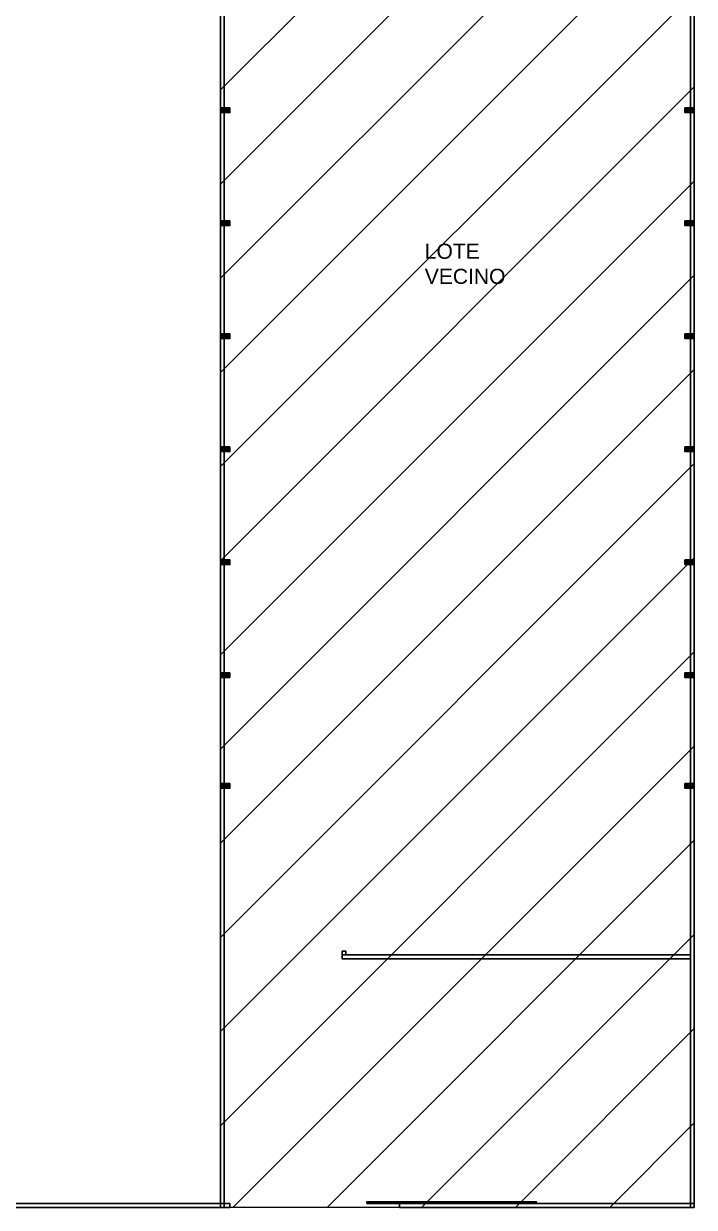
# Model space of a CAD drawing. Header units: millimetres. Extents: x 497 to 579, y 128 to 262.
# Drawn here: x 542.9 to 578.5, y 129 to 191.8 of the extents above; entities that cross this region are included whole.
import ezdxf

# ---------------------------------------------------------------- set-up
doc = ezdxf.new("R2010")
doc.units = ezdxf.units.MM
for name, color, linetype in [('01-HATCH MURO', 252, 'Continuous'), ('COLUMNAS', 7, 'Continuous'), ('HERRERÍA', 3, 'Continuous'), ('MUROS', 7, 'Continuous')]:
    doc.layers.add(name, color=color, linetype=linetype)
doc.layers.add('HATCH LOTE VECINO', color=252, linetype='Continuous', lineweight=15)
doc.layers.add('Leyendas', color=151, linetype='Continuous', lineweight=15)
doc.styles.get("Standard").update_dxf_attribs({"font": 'arial.ttf'})

msp = doc.modelspace()

# ---------------------------------------------------------------- hatches: boundary and pattern name
at = {"layer": '01-HATCH MURO'}
h = msp.add_hatch(color=256, dxfattribs=at)
h.dxf.hatch_style = 1
h.paths.add_polyline_path([(553.295, 187.342), (553.795, 187.342), (553.795, 187.092), (553.295, 187.092)])
h = msp.add_hatch(color=256, dxfattribs=at)
h.dxf.hatch_style = 1
h.paths.add_polyline_path([(577.955, 187.342), (578.455, 187.342), (578.455, 187.092), (577.955, 187.092)])
h = msp.add_hatch(color=256, dxfattribs=at)
h.dxf.hatch_style = 1
h.paths.add_polyline_path([(553.295, 181.342), (553.795, 181.342), (553.795, 181.092), (553.295, 181.092)])
h = msp.add_hatch(color=256, dxfattribs=at)
h.dxf.hatch_style = 1
h.paths.add_polyline_path([(577.955, 181.342), (578.455, 181.342), (578.455, 181.092), (577.955, 181.092)])
h = msp.add_hatch(color=256, dxfattribs=at)
h.dxf.hatch_style = 1
h.paths.add_polyline_path([(553.295, 175.342), (553.795, 175.342), (553.795, 175.092), (553.295, 175.092)])
h = msp.add_hatch(color=256, dxfattribs=at)
h.dxf.hatch_style = 1
h.paths.add_polyline_path([(577.955, 175.342), (578.455, 175.342), (578.455, 175.092), (577.955, 175.092)])
h = msp.add_hatch(color=256, dxfattribs=at)
h.dxf.hatch_style = 1
h.paths.add_polyline_path([(553.295, 169.342), (553.795, 169.342), (553.795, 169.092), (553.295, 169.092)])
h = msp.add_hatch(color=256, dxfattribs=at)
h.dxf.hatch_style = 1
h.paths.add_polyline_path([(577.955, 169.342), (578.455, 169.342), (578.455, 169.092), (577.955, 169.092)])
h = msp.add_hatch(color=256, dxfattribs=at)
h.dxf.hatch_style = 1
h.paths.add_polyline_path([(553.295, 163.342), (553.795, 163.342), (553.795, 163.092), (553.295, 163.092)])
h = msp.add_hatch(color=256, dxfattribs=at)
h.dxf.hatch_style = 1
h.paths.add_polyline_path([(577.955, 163.342), (578.455, 163.342), (578.455, 163.092), (577.955, 163.092)])
h = msp.add_hatch(color=256, dxfattribs=at)
h.dxf.hatch_style = 1
h.paths.add_polyline_path([(553.295, 157.342), (553.795, 157.342), (553.795, 157.092), (553.295, 157.092)])
h = msp.add_hatch(color=256, dxfattribs=at)
h.dxf.hatch_style = 1
h.paths.add_polyline_path([(577.955, 157.342), (578.455, 157.342), (578.455, 157.092), (577.955, 157.092)])
h = msp.add_hatch(color=256, dxfattribs=at)
h.dxf.hatch_style = 1
h.paths.add_polyline_path([(553.295, 151.462), (553.795, 151.462), (553.795, 151.212), (553.295, 151.212)])
h = msp.add_hatch(color=256, dxfattribs=at)
h.dxf.hatch_style = 1
h.paths.add_polyline_path([(577.955, 151.462), (578.455, 151.462), (578.455, 151.212), (577.955, 151.212)])
at = {"layer": 'HATCH LOTE VECINO'}
h = msp.add_hatch(dxfattribs=at)
h.set_pattern_fill('JIS_WOOD', color=251, scale=5)
h.paths.add_polyline_path([(578.455, 128.962), (553.295, 128.962), (553.295, 259.072), (578.455, 259.072)])

# ---------------------------------------------------------------- linework, layer by layer
at = {"layer": 'COLUMNAS'}
for points in [[(553.295, 187.342), (553.795, 187.342), (553.795, 187.092), (553.295, 187.092)], [(577.955, 187.342), (578.455, 187.342), (578.455, 187.092), (577.955, 187.092)], [(553.295, 181.342), (553.795, 181.342), (553.795, 181.092), (553.295, 181.092)], [(577.955, 181.342), (578.455, 181.342), (578.455, 181.092), (577.955, 181.092)], [(553.295, 175.342), (553.795, 175.342), (553.795, 175.092), (553.295, 175.092)], [(577.955, 175.342), (578.455, 175.342), (578.455, 175.092), (577.955, 175.092)], [(553.295, 169.342), (553.795, 169.342), (553.795, 169.092), (553.295, 169.092)], [(577.955, 169.342), (578.455, 169.342), (578.455, 169.092), (577.955, 169.092)], [(553.295, 163.342), (553.795, 163.342), (553.795, 163.092), (553.295, 163.092)], [(577.955, 163.342), (578.455, 163.342), (578.455, 163.092), (577.955, 163.092)], [(553.295, 151.462), (553.795, 151.462), (553.795, 151.212), (553.295, 151.212)], [(577.955, 151.462), (578.455, 151.462), (578.455, 151.212), (577.955, 151.212)]]:
    msp.add_lwpolyline(points, close=True, dxfattribs=at)
for points in [[(553.595, 157.092), (553.295, 157.092), (553.295, 157.342), (553.595, 157.342)], [(553.545, 157.342), (553.795, 157.342)], [(553.795, 157.342), (553.795, 157.092)], [(553.795, 157.342), (553.795, 157.092)], [(578.255, 157.092), (577.955, 157.092), (577.955, 157.342), (578.255, 157.342)], [(578.205, 157.342), (578.455, 157.342)], [(578.455, 157.342), (578.455, 157.092)], [(578.455, 157.342), (578.455, 157.092)], [(553.545, 157.092), (553.795, 157.092)], [(578.205, 157.092), (578.455, 157.092)]]:
    msp.add_lwpolyline(points, dxfattribs=at)
at = {"layer": 'HATCH LOTE VECINO'}
msp.add_lwpolyline([(578.455, 128.962), (553.295, 128.962), (553.295, 259.072), (578.455, 259.072)], close=True, dxfattribs=at)
at = {"layer": 'HERRERÍA'}
msp.add_lwpolyline([(561.074, 129.162), (570.074, 129.162), (570.074, 129.262), (561.074, 129.262)], close=True, dxfattribs=at)
at = {"layer": 'MUROS'}
for points in [[(578.455, 128.962), (578.455, 259.072)], [(553.295, 258.872), (553.295, 128.962)], [(553.495, 258.872), (553.495, 128.962)], [(578.255, 128.962), (578.255, 228.882)], [(553.295, 157.092), (553.295, 157.342)], [(577.955, 157.092), (577.955, 157.342)], [(559.755, 142.362), (559.755, 142.562), (559.955, 142.562), (559.955, 142.362)]]:
    msp.add_lwpolyline(points, dxfattribs=at)
for points in [[(578.255, 142.162), (559.755, 142.162), (559.755, 142.362), (578.255, 142.362)], [(519.795, 128.962), (553.795, 128.962), (553.795, 129.162), (519.795, 129.162)], [(562.795, 128.962), (578.455, 128.962), (578.455, 129.162), (562.795, 129.162)]]:
    msp.add_lwpolyline(points, close=True, dxfattribs=at)

# ---------------------------------------------------------------- texts
at = {"layer": 'Leyendas', "insert": (564.144, 180.13), "char_height": 0.8, "attachment_point": 1}
msp.add_mtext_dynamic_manual_height_columns('LOTE\\PVECINO', width=0.04167, gutter_width=12.5, heights=[0], dxfattribs=at)

doc.saveas('drawing.dxf')
